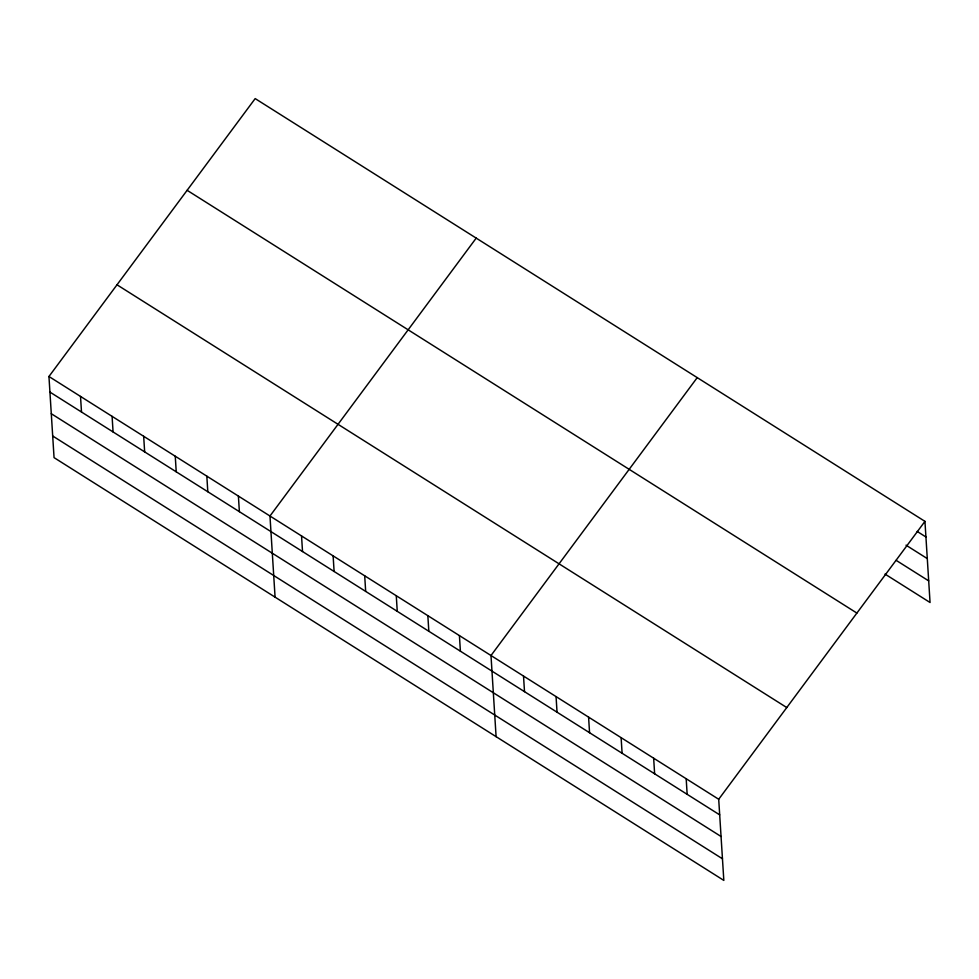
<?xml version="1.0" encoding="UTF-8"?>
<svg xmlns="http://www.w3.org/2000/svg" width="979" height="979" viewBox="0 0 979 979"><rect width="100%" height="100%" fill="white"/><g stroke="black" fill="none" stroke-linecap="round" stroke-linejoin="round"><path stroke-width="1.47" d="M924.947 521.366L718.708 799.268L723.824 880.402L54.053 457.634L48.95 376.499L255.176 98.598L924.947 521.366L930.05 602.501L885.004 574.073M476.198 238.117L269.971 516.019L275.075 597.141M697.232 377.625L490.993 655.526L496.096 736.661M917.164 531.438L925.926 536.969M906.016 545.168L927.284 558.593M896.152 560.343L928.692 580.877M187.124 190.305L856.894 613.074M117.003 284.791L786.773 707.56M48.95 376.499L718.708 799.268M49.929 392.089L719.7 814.871M51.287 413.713L721.058 836.494M52.695 435.998L722.453 858.779M686.181 778.733L687.16 794.336M653.654 758.199L654.633 773.802M621.114 737.664L622.106 753.267M588.587 717.13L589.566 732.733M556.06 696.595L557.039 712.198M523.52 676.061L524.511 691.663M459.42 635.604L460.399 651.194M427.847 615.669L428.826 631.259M396.275 595.734L397.254 611.324M364.69 575.811L365.681 591.402M333.117 555.876L334.108 571.467M301.544 535.941L302.523 551.532M238.399 496.084L239.378 511.674M206.826 476.149L207.805 491.739M175.253 456.226L176.232 471.817M143.668 436.291L144.659 451.882M112.095 416.356L113.075 431.947M80.523 396.434L81.502 412.024"/></g></svg>
